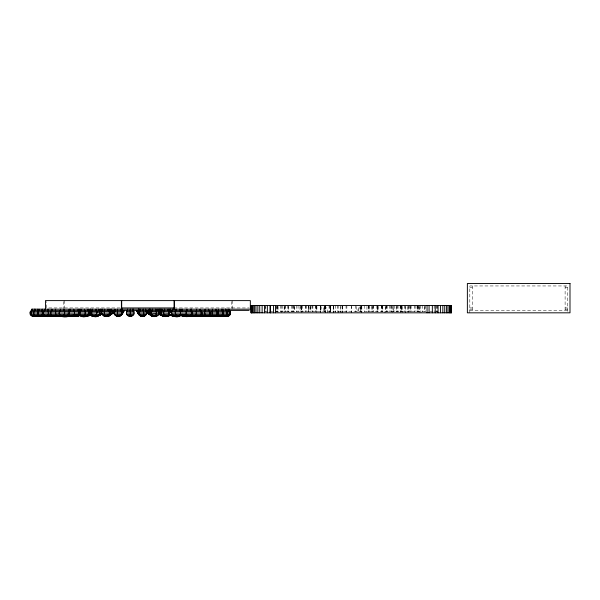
<?xml version="1.0" encoding="UTF-8"?>
<svg xmlns="http://www.w3.org/2000/svg" width="600" height="600" viewBox="0 0 600 600"><rect width="100%" height="100%" fill="white"/><g stroke="black" fill="none" stroke-linecap="round" stroke-linejoin="round"><path stroke-width="0.45" stroke-dasharray="3 2.25" d="M469.815 312.832L469.815 285.952L567.555 285.952L567.555 312.825M469.815 287.415L472.26 287.415M565.11 287.415L567.555 287.415M120.067 307.942L46.672 307.942L46.672 301.53M174.09 307.942L249.12 307.942M361.77 307.942L357.968 307.942L357.968 312.825M469.815 307.942L472.26 307.942M565.11 307.942L567.555 307.942M469.815 309.165L472.26 309.165M565.11 309.165L567.555 309.165M469.815 310.388L567.555 310.388M264.457 311.61L273.218 311.61M275.16 311.61L427.425 311.61M429.795 311.61L438.127 311.61M565.11 285.952L565.11 310.388M472.26 285.952L472.26 310.388M437.228 305.498L437.228 311.61M437.033 305.498L437.033 311.61M436.755 305.498L436.755 311.61M434.145 305.498L434.145 311.91M425.715 305.498L425.812 311.91M424.868 306.368L424.868 311.61M424.627 306.413L424.688 311.91M422.243 305.498L422.243 311.91M420.982 311.61L420.982 312.825M420.817 305.498L420.817 311.61M419.865 306.413L419.865 312.825M419.79 306.413L419.79 311.91M418.403 306.413L418.403 311.91M418.305 305.498L418.305 311.91M417.623 306.413L417.623 311.91M417.54 305.498L417.54 311.61M417.037 305.498L417.037 311.91M415.155 305.498L415.155 311.61M414.202 305.498L414.278 311.91M411.112 305.498L411.112 311.91M410.25 306.413L410.25 311.91M410.145 305.498L410.145 311.91M409.485 305.498L409.485 311.61M408.795 305.498L408.795 311.61M408.135 311.61L408.135 312.825M408.03 306.413L408.03 311.91M407.933 306.413L407.933 311.91M405.803 306.413L405.735 312.825M405.322 311.61L405.322 312.825M405.143 305.498L405.143 311.61M404.528 305.498L404.528 311.91M402.615 306.413L402.615 311.91M402.495 311.61L402.495 312.825M401.805 305.498L401.805 311.61M401.46 306.413L401.46 311.91M401.355 306.413L401.347 311.91M401.138 305.498L401.138 311.91M401.033 306.413L401.033 311.91M400.8 305.498L400.748 312.825M400.17 305.498L400.17 311.91M398.033 305.498L398.033 311.61M397.365 305.498L397.365 311.91M396.735 306.413L396.735 311.91M396.18 305.498L396.18 311.61M394.26 305.498L394.26 311.61M393.705 311.91L393.705 306.413L393.592 311.91M392.115 306.413L392.115 312.825M391.995 305.498L391.995 311.91M391.567 305.498L391.56 311.61M390.248 305.498L390.248 311.61M389.692 305.498L389.7 311.91M387.165 305.498L387.165 311.91M386.73 305.498L386.73 311.61M386.243 305.498L386.25 311.61M385.808 306.413L385.808 312.825M385.688 306.413L385.695 311.91M384.42 311.61L384.42 312.825M382.215 305.498L382.327 311.91M382.2 306.413L382.2 311.91M382.043 305.498L382.043 311.61M381.892 305.498L381.885 311.61M381.608 305.498L381.608 311.91M378.202 306.413L378.202 311.91M377.85 305.498L377.85 311.61M377.528 306.413L377.535 311.91M377.415 305.498L377.415 311.91M377.205 306.413L377.205 311.91M377.197 306.413L377.197 311.91M376.89 305.498L376.89 311.61M373.5 305.498L373.5 311.61M373.185 305.498L373.192 311.91M372.195 306.413L372.195 311.91M372.075 305.498L372.067 311.91M371.88 306.368L371.88 311.61M369.157 305.498L369.165 311.61M368.97 306.413L368.97 311.91M368.843 305.498L368.843 311.91M368.415 305.498L368.415 311.61M366.952 306.413L366.952 311.91M364.53 305.498L364.53 311.91M361.837 306.413L361.837 312.825M361.71 306.413L361.77 312.825M361.642 305.498L361.642 311.61M360.405 307.942L360.405 312.825M360.278 305.498L360.21 311.91M360.09 306.413L360.09 311.91M358.65 307.942L358.65 312.825M356.535 306.413L356.535 311.91M355.725 305.498L355.725 311.91M351.487 311.61L351.487 312.825L351.36 306.413M351.293 305.498L351.233 311.91M346.868 305.498L346.868 311.91M346.185 311.61L346.185 312.825M346.058 305.498L346.058 311.91M342.502 306.413L342.502 312.825L342.375 306.413M342.315 305.498L342.315 311.61M341.077 311.61L341.077 312.825M340.95 305.498L340.882 312.825M340.755 306.413L340.755 311.91M338.19 311.61L338.19 312.825M338.062 305.498L338.002 312.825M337.875 305.498L337.875 311.61M335.76 311.61L335.76 312.825M335.632 305.498L335.632 311.91M333.743 306.413L333.728 312.825M333.623 306.413L333.623 311.91M333.555 311.61L333.555 312.825M333.428 305.498L333.428 311.61M330.832 311.61L330.832 312.825M330.51 306.413L330.51 311.91M330.39 306.413L330.39 311.91M329.4 305.498L329.4 311.91M329.212 311.61L329.212 312.825M329.085 305.498L329.085 311.61M327.233 312.825L327.233 307.942L320.82 307.942L320.82 312.825M325.702 305.498L325.702 311.61M325.507 311.61L325.507 312.825M325.38 305.498L325.38 311.91M325.312 311.61L325.312 312.825M325.178 305.498L325.178 311.91M325.058 306.413L325.058 311.91M324.87 307.942L324.87 312.825M324.743 305.498L324.743 311.61M324.397 306.413L324.397 311.91M323.843 307.942L323.843 312.825M320.978 306.413L320.985 311.91M320.692 305.498L320.692 311.61M320.543 305.498L320.505 312.825M320.377 306.413L320.377 311.91M320.265 306.413L320.257 311.91M316.897 306.413L316.897 311.91M316.778 306.413L316.778 312.825M316.343 305.498L316.343 311.61M315.855 305.498L315.855 311.61M315.42 305.498L315.42 311.91M312.892 305.498L312.892 311.91M312.337 305.498L312.337 311.61M311.032 305.498L311.025 311.61M310.582 306.413L310.582 311.91M310.478 306.413L310.47 311.91M308.993 306.413L309 311.91M308.88 306.413L308.888 311.91M308.332 305.498L308.332 311.61L308.332 306.368M306.405 305.498L306.405 311.61M305.85 305.498L305.85 311.91M305.22 305.498L305.22 311.91M302.43 305.498L302.43 311.91M301.845 311.61L301.845 312.825M301.793 305.498L301.793 311.61M301.553 306.413L301.553 311.91M301.447 306.413L301.447 311.91M301.237 306.413L301.237 311.91M301.132 306.413L301.125 311.91M300.788 305.498L300.788 311.61M299.985 306.413L299.985 311.91M298.058 305.498L298.058 311.91M296.79 305.498L296.782 311.91M294.66 306.413L294.66 311.91M294.562 306.413L294.562 311.91M293.798 305.498L293.798 311.61M293.108 305.498L293.108 311.61M292.335 305.498L292.343 311.91M291.48 305.498L291.48 311.91M289.868 311.61L289.868 312.825M288.382 306.413L288.382 311.91M288.308 305.498L288.3 311.91M287.438 305.498L287.438 311.61M285.555 305.498L285.555 311.91M285.053 305.498L284.985 311.91M284.28 306.413L284.28 311.91M284.19 306.413L284.183 312.825M282.803 305.498L282.803 311.91M281.775 305.498L281.775 311.61M281.61 311.61L281.61 312.825M280.35 305.498L280.35 311.91M277.965 306.413L277.98 312.825M277.897 306.413L277.897 311.91M277.725 305.498L277.725 311.61M276.877 305.498L276.862 311.91M276.772 306.413L276.78 311.91M265.83 305.498L265.83 311.61M265.56 306.368L265.56 311.61M232.493 300.608L232.493 308.61M231.27 301.462L231.27 308.31M64.523 300.608L64.523 308.31M63.3 301.5L63.3 308.61M330.712 311.61L330.712 305.498L330.705 311.61"/><path stroke-width="0.9" d="M221.782 310.388C224.19 312.285 222.645 316.808 219.525 316.493L218.22 314.385L218.355 310.388M229.32 310.388C231.975 312.3 230.123 316.935 226.875 316.493L207.593 316.493L204.855 315.952M34.665 310.388C32.108 312.3 33.848 316.868 37.02 316.493L37.957 313.71M78.892 313.71L78.84 311.64M169.553 314.775L173.73 316.237L169.395 314.692C169.44 316.8 183.562 315.803 178.958 316.478C174.998 318.105 169.68 314.663 172.282 310.388M92.415 310.388C89.347 315.532 96.127 319.627 99.308 314.385L101.79 313.47L99.308 314.385L90.15 314.355L89.955 311.64L90.525 310.388M101.7 312.337L101.64 313.035L110.88 313.035L115.155 311.37M114.06 311.64L122.302 311.64L124.35 310.388L122.04 314.385L120.023 316.237C116.483 317.34 112.087 314.272 114.675 310.388M133.358 310.388C137.64 318.3 122.97 318.3 127.252 310.388M38.828 310.388C36.42 312.285 37.965 316.808 41.085 316.493L42.39 314.385L42.255 310.388M222.638 311.64L222.817 309.165M46.672 316.493L45.293 316.298L49.162 315.915C45.48 318.465 41.362 313.388 44.557 310.388M32.947 315.525L31.905 315.548L34.898 315.502L34.74 316.237C31.492 317.243 29.392 312.293 32.138 310.388M55.545 310.388L55.77 314.385L55.252 315.502L53.693 316.493C47.94 315.87 60.818 317.168 62.123 315.855L32.295 316.312C29.812 315.54 29.205 311.925 31.29 310.388L222.015 310.388M228.472 310.388C231.157 312.368 229.267 317.243 225.72 315.502L226.05 316.493L226.282 315.99M211.455 315.907C215.138 318.472 219.248 313.38 216.053 310.388M212.415 310.388L212.04 313.035L212.655 315.502L213.255 316.237L215.317 316.298L213.938 316.493M88.328 310.388C90.93 314.663 85.613 318.105 81.653 316.478C77.062 315.795 91.088 316.8 91.162 314.745M158.782 313.71L158.85 311.64L158.25 310.388M146.678 313.035C146.422 316.462 143.108 316.553 140.587 316.237L138.57 314.385L136.26 310.388L138.308 311.64L146.558 311.64L146.678 313.035L138.188 313.035L136.755 311.032L138.308 311.64L138.57 314.385L146.317 314.377L145.343 314.385M205.065 310.388L204.608 313.035L206.085 316.237C209.392 317.632 211.14 312.375 208.86 310.388M196.433 310.388L196.178 314.385L197.618 316.237C200.947 317.625 202.312 312.375 200.317 310.388M123.525 311.28L122.04 314.385L123.855 311.032L123.165 311.46L122.04 314.385L114.315 314.385M68.85 311.01L69.09 310.388M181.718 311.64L182.212 310.388M186.675 310.388C183.442 318.668 194.82 317.618 190.583 310.388M216.525 314.385L222.75 314.347L223.23 316.237L224.048 315.99M79.102 311.01L79.373 310.388M175.95 310.388C173.22 313.755 178.597 319.08 181.185 314.94M161.632 310.388C157.822 318.39 172.703 318.938 168.195 310.388M164.438 310.388C160.905 315.135 169.335 318.6 170.415 314.385C166.53 314.032 162.442 315.105 158.76 313.507M102.36 310.388L101.76 311.64L115.14 311.138M150.45 310.388C146.355 322.972 170.655 312.112 150.105 314.385L146.4 312.165M152.347 310.388C146.85 316.89 162.78 316.478 153.405 316.493M123.165 311.46L121.208 315.502L115.125 315.51L116.108 315.502M138.922 310.388L138.308 311.64L136.477 310.733M139.882 310.388C137.745 318.188 145.95 318.548 143.227 310.388M113.933 313.035L122.422 313.035L121.688 310.388M80.797 310.388C76.83 317.835 87.78 318.555 84.668 310.388M70.028 310.388C65.79 317.647 77.205 318.728 73.942 310.388M215.88 315.862L219.548 316.493L220.208 315.99M34.56 316.493L33.195 316.305L34.74 316.237M44.73 315.862L39.75 316.312L43.815 315.938M215.153 315.862L220.89 316.305L220.058 316.237M60.293 310.388C56.325 316.905 65.273 318.202 69.825 315.855M51.75 310.388C49.485 312.487 51.18 317.407 54.525 316.237M51.48 315.817L47.332 316.237L48.375 314.385L48.195 310.388M198.397 315.907L201.105 316.493L206.925 316.493L208.005 315.99M62.992 316.237L60.645 316.29L62.992 316.237C64.852 314.978 65.093 312.3 64.177 310.388M190.5 315.99C187.222 317.4 183.27 316.267 179.993 315.233M113.895 312.12L108.54 316.237L107.205 316.493L103.935 316.252L101.828 313.71M114.248 312.09L108.54 316.237C103.455 318.097 104.07 312.435 104.745 309.165M45.54 315.938L43.748 316.237L46.267 315.93M212.85 315.84L216.862 316.237L215.017 315.923M113.925 312.472L108.54 316.237L113.828 312.517M90.585 314.94C93.225 319.043 99.052 313.942 96.172 310.388M111.623 313.56L113.828 312.097M114.442 311.993L110.505 314.385L109.688 315.502L102.833 315.502M113.955 312.293L110.505 314.385L102.015 314.385M114.21 312.165L110.505 314.385L110.76 311.64L110.16 310.388M124.132 310.733L122.302 311.64L123.855 311.032M47.858 316.493L50.182 315.907M209.13 315.817L213.285 316.237M102.225 313.92L97.425 316.237L91.98 316.275L94.62 316.237M101.587 314.295L97.425 316.237L102.203 314.032M101.175 314.235L96.157 316.493L94.883 316.237M101.887 314.032L98.528 315.502L90.975 315.502M55.508 315.885L53.017 316.493L32.355 316.312M91.215 314.692L86.88 316.237L91.058 314.775M101.948 313.455L99.308 314.385L99.547 311.64L98.977 310.388M90.698 314.767L85.688 316.493L84.495 316.237M90.442 314.692C91.245 316.522 70.703 314.528 83.213 316.237M87.06 315.465L89.625 314.692M79.77 315.465L75.975 316.493L70.148 316.29L77.07 316.237L79.68 315.502L77.07 316.237L78.69 314.385L88.642 314.385L90.435 313.905M80.302 315.27L75.975 316.493L74.887 316.237L78.39 315.353M158.97 313.035L149.73 313.035L146.31 311.7M79.785 315.053L68.895 315.532L71.512 316.493L72.608 316.237M69.998 315.795L66.225 316.237L68.032 315.832M101.415 312.638L89.835 313.035M126.502 313.035L134.108 313.035M114.855 310.748L110.76 311.64L114.442 311.032M62.213 315.907L58.665 316.237L60.465 315.877M176.123 316.237L174.93 316.493L169.913 314.767M60.345 316.237L62.153 315.847M132.81 315.51L127.8 315.51M165.727 316.237L164.46 316.493L159.435 314.235M55.755 315.952L52.328 316.237L54.12 315.9M53.707 316.237L55.545 315.877M117.517 316.312L120.023 316.237M141.953 316.493L144.278 316.237L140.587 316.237M128.925 316.237L131.685 316.237M48.383 316.237L50.22 315.907M44.108 316.493L47.767 315.84M41.828 316.493L45.465 315.862M47.332 316.237L49.177 315.915M43.47 315.93L41.062 316.493M217.56 312.952L210.225 313.035M102.09 311.295L89.775 311.64M210.397 312.975L202.118 313.035M90.69 311.46L30.322 311.64M102.285 311.37L99.547 311.64L101.325 311.52M126.892 314.385L133.718 314.385M182.062 313.02L171.637 313.035M201.862 313.005L202.343 312.952L192.45 313.035M222.99 312.952L218.07 313.035M192.112 313.035L192.825 312.975L182.512 313.035M37.02 316.493L35.648 316.305L37.38 316.237M227.017 312.938L223.087 313.02M50.235 312.923L58.492 313.035M230.61 312.915L227.01 312.99M60.203 315.502L59.37 315.532L69.015 315.502L68.175 316.237L60.765 315.99M44.828 315.51L44.01 315.548L51.585 315.502M35.152 315.525L34.35 315.548L44.61 315.502M52.125 315.502L51.06 315.532L60.24 315.502M181.553 314.385L182.047 314.362L171.968 314.385M201.292 314.377L202.058 314.355L181.92 314.385L183.54 316.237L190.462 316.275L188.002 316.237M216.938 314.362L217.417 314.355L209.513 314.385M223.59 316.493C226.763 316.86 228.502 312.3 225.945 310.388M31.057 315.548L32.723 315.517M209.655 314.377L210.36 314.355L201.517 314.385M226.05 316.493L228.705 315.548L227.663 315.525M37.635 312.915L42.54 313.035M222.278 314.362L227.077 314.347L226.597 314.355M228.81 314.355L229.507 314.347L226.507 314.377M43.44 312.915L42.93 312.93L50.385 313.035M228.615 314.362L230.37 314.347M79.065 314.385L68.078 314.355L68.805 314.385M42.39 314.385L37.627 314.347L38.108 314.362M43.65 314.347L43.193 314.355L51.097 314.385M251.077 305.498L451.515 305.498L451.515 312.825L251.077 312.825L251.077 305.498L251.085 312.825M121.613 307.942L174.18 307.942M222.795 310.388L249.12 310.388M126.63 311.64L133.98 311.64L132.863 310.808M158.91 311.64L146.347 311.235M170.835 311.64L158.4 311.46M217.388 311.64L169.92 311.46M218.123 311.64L230.288 311.64M68.16 313.035L58.568 312.99M78.998 313.035L68.025 313.005M88.972 313.035L78.255 312.975L78.727 313.035M68.752 314.385L50.242 314.355L50.722 314.37M144.502 315.502L145.485 315.51L139.41 315.502L137.445 311.46L136.755 311.032M200.37 315.502L209.558 315.548L208.485 315.502M208.118 315.502L216.6 315.548L215.79 315.51M216.007 315.502L226.26 315.548L225.18 315.517M190.672 315.81L199.972 316.29L197.618 316.237M200.167 315.877L201.945 316.237L198.458 315.847L228.322 316.312M33.998 314.347L33.532 314.347L37.905 314.385M34.102 314.377L30.24 314.347M33.795 312.923L33.285 312.923L37.523 313.02M30.855 312.915L34.072 313.005M227.565 315.51L229.56 315.548M30 312.915L31.088 312.952M191.13 315.502L191.715 315.532L180.825 315.053M180.817 315.502C179.415 315.457 172.455 315.923 170.167 314.692M226.23 316.252L227.483 316.312L225.87 316.237M223.23 316.237L224.978 316.312L223.942 316.237M206.085 316.237L208.282 316.298L207.757 316.237M169.635 315.502L162.083 315.502L158.722 314.032M177.398 316.237C180.757 317.37 181.058 312.39 179.812 310.388M158.325 311.37L161.062 311.64L158.52 311.295M165.99 316.237L168.63 316.275L163.185 316.237L158.407 314.032M157.785 315.502L150.922 315.502L146.685 312.472M217.718 315.93L219.548 316.493M217.132 315.938L218.962 316.237M216.795 315.938L218.782 316.493M146.167 311.032L149.85 311.64L145.755 310.748M214.327 315.915L216.51 316.493M210.39 315.907L212.752 316.493M206.475 315.907L208.282 316.237L205.103 315.885M118.657 316.493C111 316.582 125.797 316.815 120.727 310.388M205.065 315.877L206.903 316.237M107.205 316.493C97.965 316.478 113.73 316.845 108.262 310.388M198.495 315.855L200.265 316.237M192.63 315.847L194.385 316.237L190.785 315.855M158.317 312.435C159.833 312.57 171.127 313.965 170.715 312.337M190.613 315.795L193.41 316.493L198.593 316.493L201.24 315.532L191.595 315.502L192.435 316.237M182.22 315.353L185.722 316.237L184.635 316.493L180.06 315.255M137.085 311.28L138.57 314.385L137.445 311.46L137.843 311.572M179.94 315.21L183.54 316.237M158.663 313.455L161.303 314.385L158.82 313.47M159.03 314.295L163.185 316.237L158.385 313.92M146.655 312.293L150.105 314.385L146.175 311.993M149.722 314.048L151.2 315.03M146.782 312.517L152.07 316.237C157.155 318.097 156.54 312.435 155.873 309.165M146.37 312.09L152.07 316.237L146.715 312.12M137.445 311.46L138.345 312.825M145.942 310.388L146.558 311.64M170.085 310.388L170.655 311.64M181.238 310.388L181.778 311.64M191.767 311.01L192.007 311.64M78.405 310.388L78.892 311.64M200.752 310.388L200.97 311.01M117.51 316.312L117.413 309.165M38.01 313.035L37.793 309.165M451.237 305.498L451.237 312.825M450.96 305.498L450.96 312.825M450.143 305.498L450.143 312.825M449.31 305.498L449.31 312.825M447.96 305.498L447.96 312.825M446.588 305.498L446.588 312.825M444.728 305.498L444.728 312.825M442.822 305.498L442.822 312.825M440.467 305.498L440.467 312.825M438.053 305.498L438.053 312.825M435.225 305.498L435.225 312.825M432.338 305.498L432.338 312.825M429.067 305.498L429.067 312.825M427.05 305.498L427.05 312.825M275.55 305.498L275.55 312.825M273.517 305.498L273.517 312.825M270.263 305.498L270.263 312.825M270.18 305.498L270.18 312.825M267.36 305.498L267.36 312.825M264.54 305.498L264.472 312.825M262.118 305.498L262.118 312.825M259.718 305.498L259.77 312.825M257.858 305.498L257.858 312.825M255.96 305.498L256.005 312.825M254.618 305.498L254.618 312.825M253.29 305.498L253.252 312.825M252.442 305.498L252.442 312.825M251.64 305.498L251.618 312.825M251.347 305.498L251.347 312.825M229.072 309.165L229.072 310.388M228.233 309.165L228.233 310.388M226.875 315.99L226.875 316.493M225.712 309.165L225.712 310.388M225.645 309.165L225.645 310.388M221.558 309.165L221.558 310.388M218.415 309.165L218.415 310.388M215.843 309.165L215.843 310.388M212.498 309.165L212.498 310.388M208.665 309.165L208.665 310.388M205.178 309.165L205.178 310.388M200.145 309.165L200.145 310.388M196.575 309.165L196.575 310.388M191.422 309.165L191.422 310.388M191.303 309.165L191.303 310.388M190.433 309.165L190.433 310.388M186.84 309.165L186.84 310.388M182.407 309.165L182.407 310.388M181.005 309.165L181.005 310.388M179.692 309.165L179.692 310.388M176.137 309.165L176.137 310.388M174.413 300.608L174.413 309.165M174.09 300.608L174.09 309.57M172.493 309.165L172.493 310.388M170.438 309.165L170.438 310.388M169.845 309.165L169.845 310.388M168.105 309.165L168.105 310.388M164.648 309.165L164.648 310.388M161.865 309.165L161.865 310.388M160.328 309.165L160.328 310.388M159.48 309.165L159.48 310.388M158.002 309.165L158.002 310.388M152.572 309.165L152.572 310.388M150.69 309.165L150.69 310.388M149.708 309.165L149.708 310.388M149.167 309.165L149.167 310.388M145.695 309.165L145.695 310.388M143.197 309.165L143.197 310.388M140.123 309.165L140.123 310.388M139.17 309.165L139.17 310.388M138.757 309.165L138.757 310.388M138.525 309.165L138.525 310.388M133.118 309.165L133.118 310.388M132.953 309.165L132.953 310.388M130.305 309.165L130.305 316.478M127.493 309.165L127.493 310.388M122.085 309.165L122.085 310.388M121.852 309.165L121.852 310.388M121.695 300.608L121.695 309.57M121.38 300.608L121.44 310.388M120.495 309.165L120.495 310.388M114.922 309.165L114.922 310.388M111.442 309.165L111.442 310.388M110.903 309.165L110.903 310.388M109.92 309.165L109.92 310.388M108.038 309.165L108.038 310.388M102.608 309.165L102.608 310.388M101.13 309.165L101.13 310.388M100.282 309.165L100.282 310.388M98.745 309.165L98.745 310.388M95.963 309.165L95.963 310.388M92.505 309.165L92.505 310.388M90.765 309.165L90.765 310.388M90.18 309.165L90.18 310.388M88.117 309.165L88.117 310.388M84.472 309.165L84.472 310.388M80.918 309.165L80.918 310.388M79.605 309.165L79.605 310.388M78.203 309.165L78.203 310.388M73.77 309.165L73.77 310.388M70.177 309.165L70.177 310.388M69.188 309.165L69.188 310.388M64.035 309.165L64.035 310.388M60.465 309.165L60.465 310.388M55.432 309.165L55.432 310.388M51.945 309.165L51.945 310.388M48.113 309.165L48.113 310.388M45.45 309.165L45.45 300.608L250.343 300.608L250.343 309.165L31.537 309.165L31.537 310.388M44.767 309.165L44.767 310.388M42.195 309.165L42.195 310.388M39.053 309.165L39.053 310.388M34.965 309.165L34.965 310.388M34.898 309.165L34.898 310.388M33.735 315.99L33.735 316.493M32.377 309.165L32.377 310.388M69.968 315.803L68.175 316.237L69.938 315.81M42.9 315.93L41.062 316.237L42.9 315.938M90.66 311.513L88.867 311.64L90.63 311.558M192.517 314.362L191.805 314.385L192.532 314.355M570 283.507L467.37 283.507L467.37 312.825L570 312.825L570 283.507M218.603 316.237L216.795 315.938L218.603 316.237M212.228 316.237L210.442 315.915L212.228 316.237M208.282 316.237L206.49 315.9L208.282 316.237M194.385 316.237L192.577 315.832L194.385 316.237"/></g></svg>
